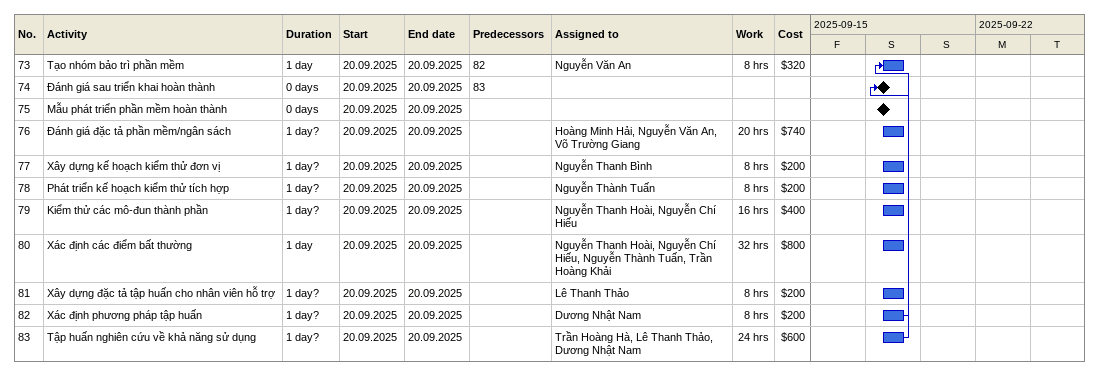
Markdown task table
| ID | Task | Duration | Start | Finish | Predecessors | Resources | Work (h) | Cost ($) |
|---|---|---|---|---|---|---|---|---|
| 73 | Tạo nhóm bảo trì phần mềm | 1d | 2025-09-20 | 2025-09-20 | 82 | Nguyễn Văn An | 8 | 320 |
| 74 | Đánh giá sau triển khai hoàn thành | 0d | 2025-09-20 | 2025-09-20 | 83 |  |  |  |
| 75 | Mẫu phát triển phần mềm hoàn thành | 0d | 2025-09-20 | 2025-09-20 |  |  |  |  |
| 76 | Đánh giá đặc tả phần mềm/ngân sách | 1d? | 2025-09-20 | 2025-09-20 |  | Hoàng Minh Hải, Nguyễn Văn An, Võ Trường Giang | 20 | 740 |
| 77 | Xây dựng kế hoạch kiểm thử đơn vị | 1d? | 2025-09-20 | 2025-09-20 |  | Nguyễn Thanh Bình | 8 | 200 |
| 78 | Phát triển kế hoạch kiểm thử tích hợp | 1d? | 2025-09-20 | 2025-09-20 |  | Nguyễn Thành Tuấn | 8 | 200 |
| 79 | Kiểm thử các mô-đun thành phần | 1d? | 2025-09-20 | 2025-09-20 |  | Nguyễn Thanh Hoài, Nguyễn Chí Hiếu | 16 | 400 |
| 80 | Xác định các điểm bất thường | 1d | 2025-09-20 | 2025-09-20 |  | Nguyễn Thanh Hoài, Nguyễn Chí Hiếu, Nguyễn Thành Tuấn, Trần Hoàng Khải | 32 | 800 |
| 81 | Xây dựng đặc tả tập huấn cho nhân viên hỗ trợ | 1d? | 2025-09-20 | 2025-09-20 |  | Lê Thanh Thảo | 8 | 200 |
| 82 | Xác định phương pháp tập huấn | 1d? | 2025-09-20 | 2025-09-20 |  | Dương Nhật Nam | 8 | 200 |
| 83 | Tập huấn nghiên cứu về khả năng sử dụng | 1d? | 2025-09-20 | 2025-09-20 |  | Trần Hoàng Hà, Lê Thanh Thảo, Dương Nhật Nam | 24 | 600 |
